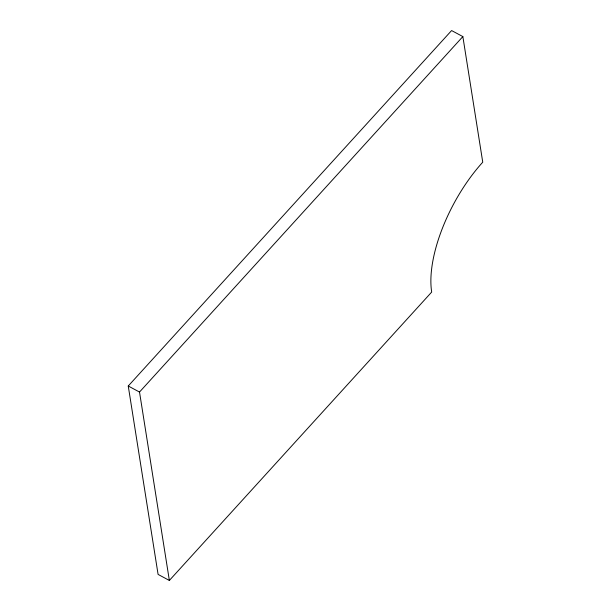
<?xml version="1.0" encoding="UTF-8"?>
<svg xmlns="http://www.w3.org/2000/svg" width="611" height="611" viewBox="0 0 611 611"><rect width="100%" height="100%" fill="white"/><g stroke="black" fill="none" stroke-linecap="round" stroke-linejoin="round"><path stroke-width="0.92" d="M128.249 386.007L451.59 30.55L462.855 36.584L482.751 162.19A101.479 44.328 -61.8 0 0 431.687 292.058L169.362 580.45L158.089 574.416L128.249 386.007L139.514 392.041L169.362 580.45M139.514 392.041L462.855 36.584"/></g></svg>
